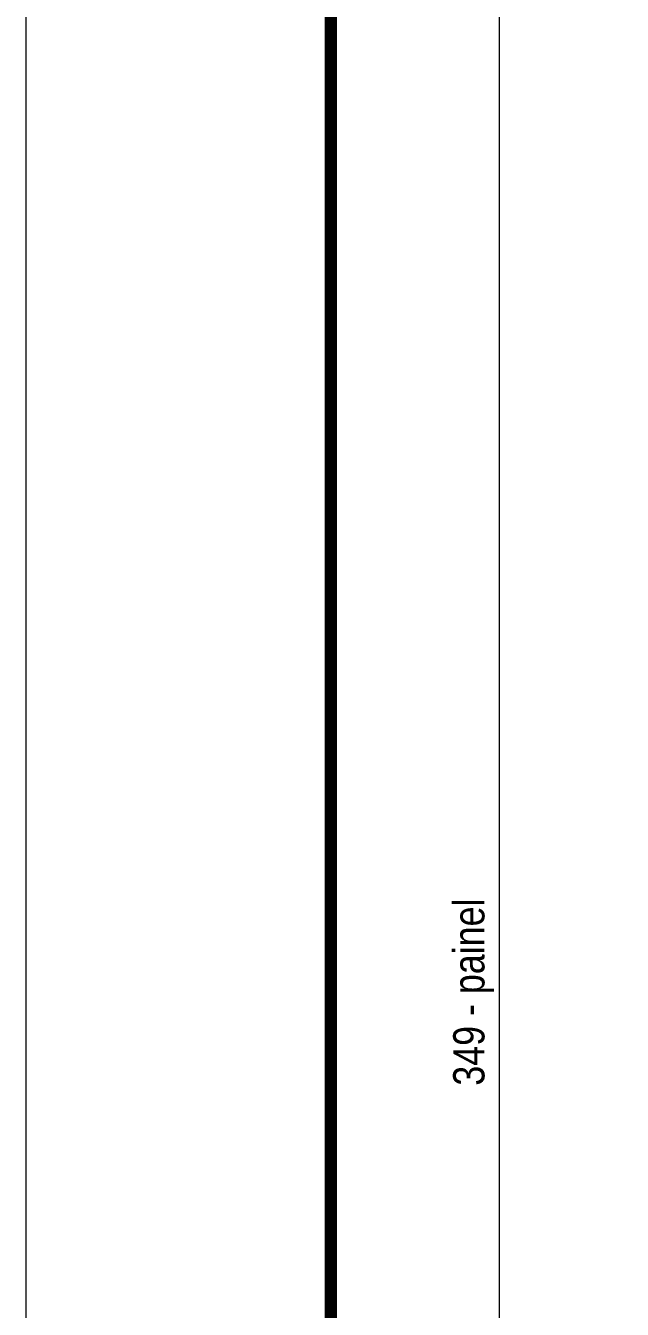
# Model space of a CAD drawing. Extents: x 28748 to 35002, y 14885 to 43501.
# Drawn here: x 28748.3 to 28895, y 40691.4 to 41007 of the extents above; entities that cross this region are included whole.
import ezdxf

# ---------------------------------------------------------------- set-up
doc = ezdxf.new("R2010")
doc.units = 0
doc.linetypes.add('DASHED', pattern=[0.75, 0.5, -0.25])
doc.layers.add('COTA', color=241, linetype='Continuous')
for name, color, linetype, lineweight in [('Folhas', 255, 'Continuous', 9), ('Madeira', 126, 'Continuous', 18), ('SARRAFO DE PRESSAO', 251, 'DASHED', 9)]:
    doc.layers.add(name, color=color, linetype=linetype, lineweight=lineweight)
doc.styles.add('COTA TECNICA 2X', font='techl___.ttf', dxfattribs={"height": 10})
doc.dimstyles.new('SECAO PILAR', dxfattribs={"dimtxt": 10, "dimasz": 3, "dimexe": 3, "dimexo": 3, "dimgap": 3, "dimtad": 1, "dimdec": 1, "dimlfac": 0.5, "dimzin": 12, "dimdsep": 46, "dimtxsty": 'COTA TECNICA 2X', "dimblk1": 'OBLIQUE', "dimblk2": 'OBLIQUE', "dimsah": 1, "dimcen": 0.9, "dimclrd": 256, "dimclre": 256, "dimclrt": 256, "dimadec": 1, "dimazin": 3, "dimtfac": 1, "dimtdec": 1, "dimtmove": 0, "dimatfit": 3, "dimfxl": 1, "dimtolj": 1, "dimtzin": 12, "dimarcsym": 0})

# ---------------------------------------------------------------- blocks, each defined once
blk = doc.blocks.new('9999999999')
at = {"layer": 'Folhas'}
blk.add_lwpolyline([(98138.98, 34190.21), (99623.98, 34190.21), (99623.98, 35240.21), (98138.98, 35240.21)], close=True, dxfattribs=at)
at = {"layer": 'Folhas', "color": 30, "const_width": 3}
blk.add_lwpolyline([(98213.98, 34230.21), (99583.98, 34230.21), (99583.98, 35200.21), (98213.98, 35200.21)], close=True, dxfattribs=at)
blk = doc.blocks.new('_Oblique')
at = {"color": 0, "linetype": 'ByBlock', "lineweight": -2}
blk.add_line((-0.5, -0.5), (0.5, 0.5), dxfattribs=at)
blk = doc.blocks.new('*D48')
at = {"layer": 'COTA', "lineweight": -2, "transparency": 16777216}
for p, q in [((128551.77, 31520.84), (128372.67, 31520.84)), ((128375.67, 31520.84), (128375.67, 30822.84)), ((128551.77, 30822.84), (128372.67, 30822.84))]:
    blk.add_line(p, q, dxfattribs=at)
at = {"layer": 'Defpoints', "color": 0, "transparency": 16777216}
for p in [(128554.77, 31520.84), (128375.67, 30822.84), (128554.77, 30822.84)]:
    blk.add_point(p, dxfattribs=at)
at = {"layer": 'COTA', "lineweight": -2, "transparency": 16777216, "xscale": 3, "yscale": 3, "zscale": 3}
for p, rotation in [((128375.67, 31520.84), 90), ((128375.67, 30822.84), 270)]:
    blk.add_blockref('_Oblique', p, dxfattribs=dict(at, rotation=rotation))
at = {"layer": 'COTA', "transparency": 16777216, "insert": (128367.42, 31171.84), "char_height": 10, "attachment_point": 5, "rotation": 90, "style": 'COTA TECNICA 2X'}
blk.add_mtext('\\A1;349 - painel', dxfattribs=at)
blk = doc.blocks.new('secao')
at = {"layer": 'COTA'}
dim = blk.add_linear_dim(base=(128375.67, 30822.84), p1=(128554.77, 31520.84), p2=(128554.77, 30822.84), angle=90, text='<> - painel', dimstyle='SECAO PILAR', dxfattribs=at)
dim.commit()
dim.dimension.update_dxf_attribs({"geometry": '*D48', "text_midpoint": (128367.42, 31171.84)})

msp = doc.modelspace()

# ---------------------------------------------------------------- block references
at = {"layer": 'Madeira', "linetype": 'ByBlock', "xscale": 0.7685496057025236, "yscale": 0.7685496057025236, "zscale": 0.7685496057025236}
msp.add_blockref('secao', (-69798.33, 16812.26), dxfattribs=at)
at = {"layer": 'SARRAFO DE PRESSAO', "color": 6, "linetype": 'ByBlock'}
msp.add_blockref('9999999999', (-69390.64, 5963.39), dxfattribs=at)

doc.saveas('drawing.dxf')
